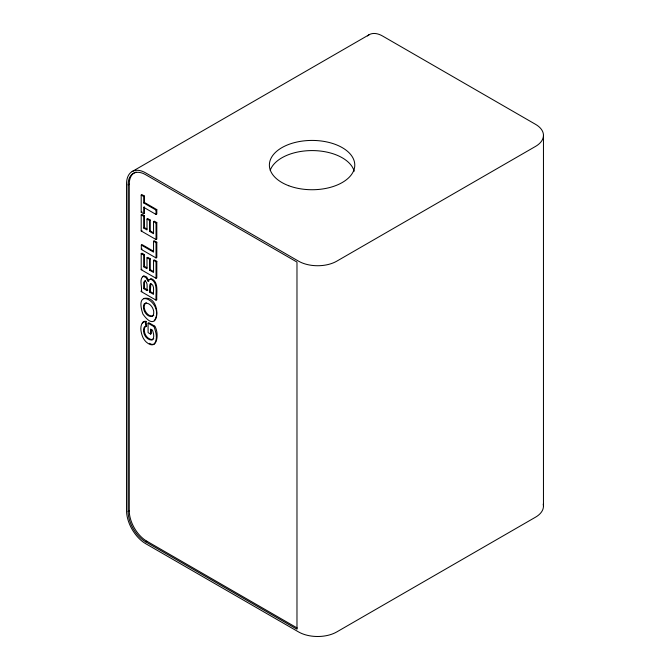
<?xml version="1.0" encoding="UTF-8"?>
<svg xmlns="http://www.w3.org/2000/svg" width="670" height="670" viewBox="0 0 670 670"><rect width="100%" height="100%" fill="white"/><g stroke="black" fill="none" stroke-linecap="round" stroke-linejoin="round"><path stroke-width="1" d="M150.825 283.67L150.34 291.601L153.514 293.435M142.358 323.459L143.506 321.843A7.211 4.162 60 0 1 146.077 321.433L146.63 326.106L144.142 327.278C141.956 332.488 145.775 339.866 151.671 340.084L153.757 338.727M154.276 320.762C165.398 304.18 132.853 284.063 142.869 314.021C160.306 338.869 162.366 294.281 143.748 298.485M142.718 276.802L143.263 276.199M152.417 339.757C154.837 337.169 153.447 333.107 152.467 330.151L150.583 329.071L150.583 334.087L151.353 333.643L151.353 329.632M152.433 316.341C156.638 311.567 150.088 300.637 144.218 303.812C141.136 309.188 147.861 319.825 153.765 315.319M149.452 279.658L151.303 278.628C159.301 282.062 156.152 293.066 156.805 299.716L156.043 300.16L141.194 291.584C142.668 286.995 138.363 278.578 143.966 275.856L146.697 276.978L148.916 281.099M132.132 171.554L369.128 34.723M128.104 184.828A24.807 14.321 60 0 1 145.65 174.702L296.978 262.071L296.978 629.214L145.65 541.837A24.807 14.321 60 0 1 128.104 511.453L128.104 184.828L129.251 184.166A24.807 14.321 60 0 1 136.119 172.056M143.707 213.755L141.194 212.306L141.194 195.062L141.965 194.627L144.477 196.076L144.477 202.499L156.805 209.618L156.805 213.998L156.043 214.442L143.707 207.323L143.707 213.755L144.477 213.32L144.477 207.8M141.194 195.062L143.707 196.511L144.477 196.076M143.707 196.511L143.707 202.935L144.477 202.499M143.707 207.323L144.477 206.879M141.194 212.306L141.965 211.871M141.194 214.886L143.707 216.335L143.707 228.043L146.998 229.944L146.998 219.048L149.502 220.489L149.502 231.384L153.539 233.721L153.539 221.594L154.309 221.159L156.805 222.599L156.805 239.106L156.043 239.542L141.194 230.974L141.194 214.886L141.965 214.442L144.477 215.891L144.477 227.599L146.939 229.023M143.707 216.335L144.477 215.891M143.707 202.935L156.043 210.062L156.805 209.618M146.998 219.048L147.768 218.604L150.264 220.053L150.264 230.949L153.497 232.808M149.502 220.489L150.264 220.053M143.707 228.043L144.477 227.599M141.194 230.974L141.965 230.53M153.539 221.594L156.043 223.043L156.805 222.599M149.502 231.384L150.264 230.949M141.32 245.061L153.539 252.121L153.539 241.225L154.309 240.781L156.805 242.23L156.805 257.498L156.043 257.942L141.32 249.441L141.32 245.061L142.082 244.617L153.43 251.175M141.32 249.441L142.082 248.997M153.539 241.225L156.043 242.666L156.805 242.23M141.194 253.62L143.707 255.069L143.707 266.777L146.998 268.678L146.998 257.783L149.502 259.231L149.502 270.119L153.539 272.456L153.539 260.337L154.309 259.893L156.805 261.334L156.805 277.841L156.043 278.284L141.194 269.709L141.194 253.62L141.965 253.176L144.477 254.625L144.477 266.333L146.939 267.766M143.707 255.069L144.477 254.625M146.998 257.783L147.768 257.347L150.264 258.788L150.264 269.683L153.497 271.551M149.502 259.231L150.264 258.788M143.707 266.777L144.477 266.333M141.194 269.709L141.965 269.265M153.539 260.337L156.043 261.777L156.805 261.334M149.502 270.119L150.264 269.683M143.673 288.628L144.435 288.192L147.869 290.169L147.099 290.613L143.673 288.628L143.723 282.397L144.737 280.923C148.388 282.497 146.688 287.547 147.099 290.613M141.194 291.584L141.965 291.149M149.569 292.036L153.539 294.331C153.045 290.998 154.979 285.47 150.984 283.703L150.063 284.113L149.628 286.065L149.569 292.036L150.34 291.601M150.583 334.087L148.087 332.638L148.087 323.2L148.849 322.756L154.762 326.173C159.242 332.58 157.785 351.851 146.378 342.152A9.782 5.645 60 0 1 142.852 337.303C140.935 332.747 139.544 326.499 142.744 322.278A7.211 4.162 60 0 1 145.306 321.876L146.077 321.433M148.087 323.2L154 326.608L154.762 326.173M128.104 511.453L129.251 510.791L129.251 184.166M145.65 541.837L146.797 541.176L297.22 628.024M146.236 302.497C141.219 306.491 146.42 316.315 152.475 316.223M145.499 280.479L144.486 281.961L144.435 288.192M146.63 326.106L144.904 326.834C142.718 332.044 146.537 339.422 152.433 339.64M143.196 276.3L145.934 277.413L148.154 281.542L148.69 280.094L150.541 279.072C158.53 282.505 155.381 293.51 156.043 300.16M152.358 344.363L154.142 344.12C158.137 339.229 155.909 331.943 154 326.608M149.335 343.333L151.395 344.196M145.306 321.876L145.867 326.55M543.462 135.373L543.462 506.135M156.043 210.062L156.043 214.442M156.043 223.043L156.043 239.542M156.043 242.666L156.043 257.942M156.043 261.777L156.043 278.284M367.487 35.937A27.026 15.603 60 0 1 382.645 36.063L535.548 124.335A27.026 15.603 0 0 1 535.548 146.403L336.776 261.166A27.026 15.603 0 0 1 298.552 261.166L145.65 172.885A27.026 15.603 60 0 0 126.538 183.923L126.538 510.548A27.026 15.603 60 0 0 145.65 543.655L298.552 631.927A27.026 15.603 0 0 0 336.776 631.927L535.548 517.173A27.026 15.603 0 0 0 543.228 504.1M146.797 541.176A24.807 14.321 60 0 1 129.251 510.791M270.228 170.314A42.704 24.656 0 0 1 312.856 150.583A42.704 24.656 0 0 1 354.204 171.202M288.728 185.724A42.704 24.656 0 0 0 354.715 166.428A42.704 24.656 0 0 0 292.782 143.087A42.704 24.656 0 0 0 288.728 185.724"/></g></svg>
